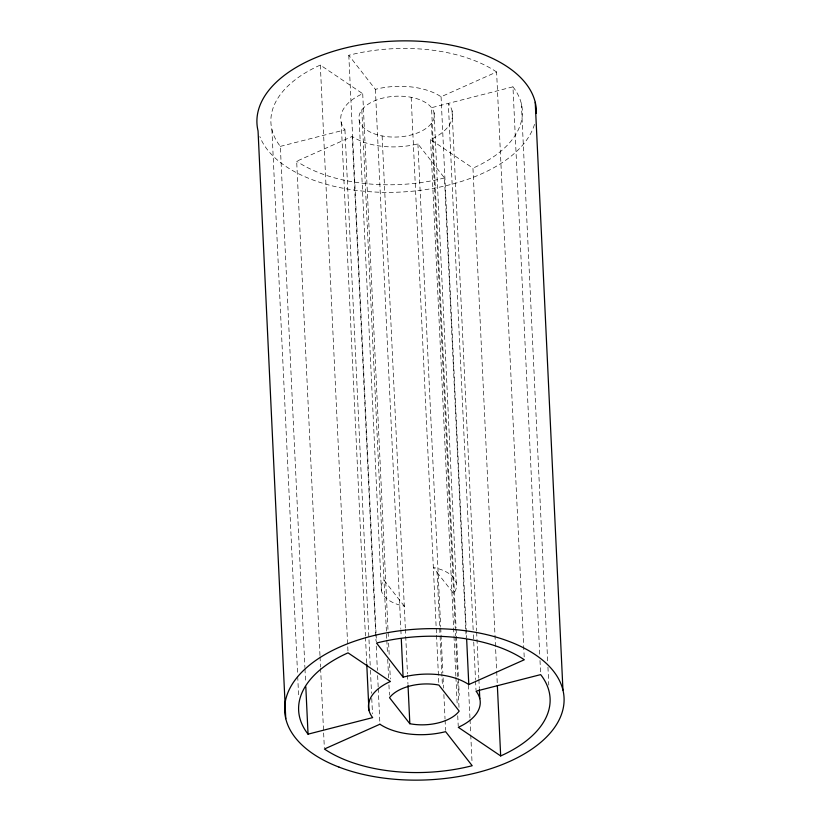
<?xml version="1.0" encoding="UTF-8"?>
<svg xmlns="http://www.w3.org/2000/svg" width="821" height="821" viewBox="0 0 821 821"><rect width="100%" height="100%" fill="white"/><g stroke="black" fill="none" stroke-linecap="round" stroke-linejoin="round"><path stroke-width="0.62" stroke-dasharray="4.11 3.08" d="M319.985 655.538L296.679 161.244L352.209 136.45A55.941 30.223 -2.7 0 0 417.91 143.87L444.479 177.952L465.743 628.712M496.602 71.981A125.87 67.999 -2.7 0 0 348.802 55.274L375.382 89.345A55.941 30.223 -2.7 0 1 441.072 96.775L496.602 71.981L524.209 657.2M280.33 146.384L344.943 129.841A55.941 30.223 -2.7 0 1 362.718 93.707L320.323 65.064A125.87 67.999 -2.7 0 0 280.33 146.384L304.909 667.565M539.705 654.132L512.951 86.841L431.538 107.684L456.055 627.737M473.153 629.686L448.338 103.384A55.941 30.223 -2.7 0 1 430.563 139.519L472.958 168.151L496.633 670.131M437.08 572.442L453.633 593.532A37.756 20.402 -2.7 0 0 433.344 567.506L437.08 572.442L440.025 635.054M521.376 103.733L547.699 662.054M547.946 667.175L548.787 685.104M540.002 660.536L540.608 673.343M496.695 671.414L497.29 684.221M452.073 110.886L476.591 630.795M476.652 632.078L478.828 678.177M478.889 679.46L479.31 688.419M473.399 634.818L475.513 679.634M475.575 680.917L475.995 689.876M441.072 96.775L466.554 637.168M465.805 629.984L466.164 637.671M468.401 685.053L469.971 718.344M470.033 719.627L470.69 733.717M470.751 734.99L472.024 761.888M434.063 112.744L456.24 582.972M456.117 629.009L458.405 677.571M458.467 678.844L459.257 695.459M431.466 123.304L455.624 635.7M455.686 636.973L457.554 676.586M457.8 681.697L459.062 708.533M430.563 139.519L453.931 635.095M453.992 636.378L455.86 676.073M455.922 677.356L457.256 705.526M457.738 715.768L458.221 726.021M417.91 143.87L440.672 626.649M440.733 627.921L442.847 672.748M443.083 677.869L443.566 688.111M443.874 694.515L445.023 718.847M445.085 720.13L445.567 730.372M440.087 636.326L442.437 686.161M411.167 97.289L436.474 633.956M436.536 635.228L438.825 683.78M382.114 135.937L405.317 627.88M405.379 629.163L407.483 673.887M407.544 675.16L407.965 684.109M375.382 89.345L400.802 628.465M400.864 629.748L401.161 636.152M362.718 93.707L388.384 637.938M388.631 643.069L389.298 657.149M389.595 663.553L390.324 678.916M361.815 109.911L386.763 638.912M386.824 640.195L387.491 654.245M387.728 659.355L388.631 678.526M388.938 684.919L389.421 695.141M359.218 120.471L381.396 590.699M348.802 55.274L376.028 632.806M376.09 634.089L376.459 641.765M352.209 136.45L376.008 640.985M376.244 646.106L377.393 670.439M377.639 675.56L378.183 687.085M378.235 688.367L379.866 722.942M344.943 129.841L370.189 665.113M370.435 670.244L371.523 693.293M371.759 698.414L372.488 713.777M341.208 122.339L365.417 635.844M365.478 637.117L366.689 662.732M320.323 65.064L347.981 651.566M320.046 656.821L320.529 667.063M320.59 668.345L324.336 747.736M304.971 668.848L305.628 682.939M271.905 129.492L297.633 675.006M297.695 676.288L298.659 696.783M534.512 124.351A139.847 75.553 -2.7 0 1 399.519 192.114A139.847 75.553 -2.7 0 1 259.826 136.584M512.951 86.841A125.87 67.999 -2.7 0 1 472.958 168.151M444.479 177.952A125.87 67.999 -2.7 0 1 296.679 161.244M404.291 606.165L383.992 580.139A37.756 20.402 -2.7 0 0 404.291 606.165M373.596 133.546A37.756 20.402 -2.7 0 0 434.032 118.08A37.756 20.402 -2.7 0 0 382.288 98.212A37.756 20.402 -2.7 0 0 373.596 133.546"/><path stroke-width="1.23" d="M468.791 684.55L524.321 659.756A125.87 67.999 -2.7 0 0 376.521 643.048L403.09 677.13A55.941 30.223 -2.7 0 1 468.791 684.55L466.677 639.733M308.049 734.159L372.662 717.616A55.941 30.223 -2.7 0 1 390.437 681.481L348.042 652.849A125.87 67.999 -2.7 0 0 308.049 734.159L305.812 686.777M500.677 755.936L458.282 727.293A55.941 30.223 -2.7 0 0 476.057 691.159L540.67 674.616A125.87 67.999 -2.7 0 1 500.677 755.936L497.352 685.504M409.833 723.712L389.534 697.696A37.756 20.402 -2.7 0 1 438.886 685.063L459.185 711.089A37.756 20.402 -2.7 0 1 409.833 723.712L408.027 685.381M535.23 102.297L562.949 690.081M479.372 689.702L479.792 698.661M401.284 638.707L403.09 677.13M366.751 664.015L368.927 710.114M285.77 718.703L258.051 130.919A139.847 75.553 -2.7 0 1 388.99 41.368A139.847 75.553 -2.7 0 1 536.359 113.38M379.928 724.225L324.398 749.019A125.87 67.999 -2.7 0 0 472.198 765.726L445.618 731.655A55.941 30.223 -2.7 0 1 379.928 724.225M339.022 767.112A139.847 75.553 -2.7 0 0 562.857 709.816A139.847 75.553 -2.7 0 0 371.205 636.234A139.847 75.553 -2.7 0 0 339.022 767.112"/></g></svg>
